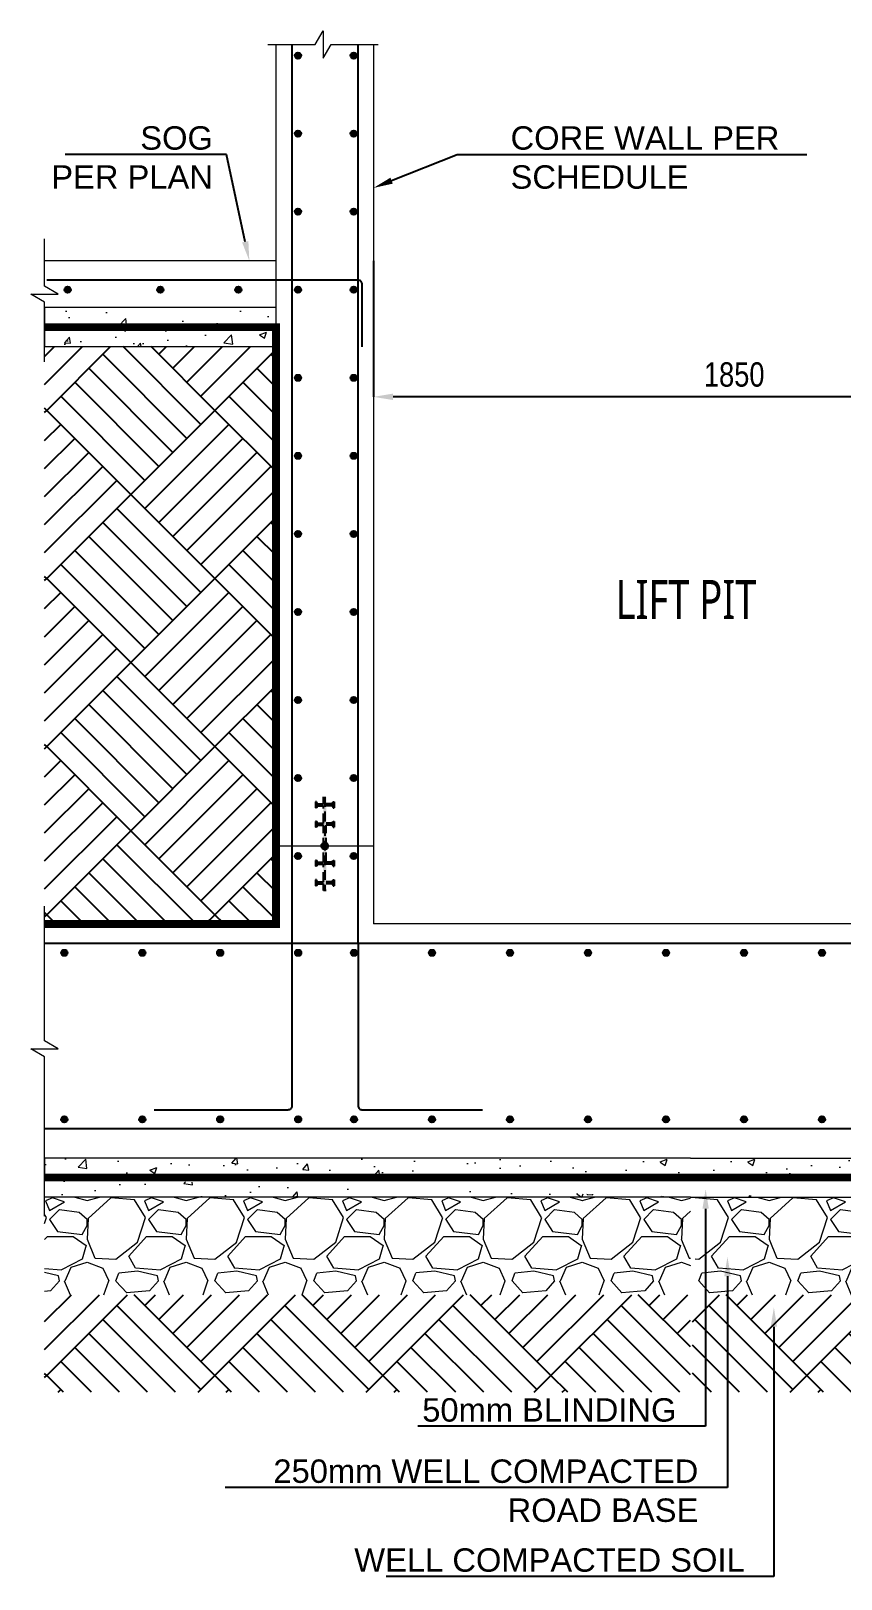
# Model space of a CAD drawing. Header units: millimetres. Extents: x 109938 to 146706, y 87118 to 119396.
# Drawn here: x 114919 to 116996, y 101103 to 105072 of the extents above; entities that cross this region are included whole.
import ezdxf
from ezdxf import colors
from ezdxf.entities.mleader import LeaderData, LeaderLine
from ezdxf.math import Vec2, Vec3

# ---------------------------------------------------------------- set-up
doc = ezdxf.new("R2010")
doc.units = ezdxf.units.MM
doc.header["$LTSCALE"] = 25
doc.header["$PDMODE"] = 35
for name, pattern in [('Dash Dot 3_16_', [7.9375, 4.7625, -1.5875, 0, -1.5875]), ('DASHEDX2', [1.5, 1, -0.5]), ('Dot & Dashed', [8.937037, 4.233333, -2.351852, 0, -2.351852])]:
    doc.linetypes.add(name, pattern=pattern)
for name, color, linetype, lineweight in [('A-ANNO-DIMS', 211, 'Continuous', 9), ('A-FLOR-IDEN', 11, 'Continuous', 9), ('S-COL', 3, 'Continuous', 13), ('S-COLS', 52, 'Continuous', 9), ('S-HATCH', 8, 'Continuous', 9), ('S-SLAB', 3, 'Continuous', 13)]:
    doc.layers.add(name, color=color, linetype=linetype, lineweight=lineweight)
for name, color, linetype in [('APPLICATION', 7, 'DASHEDX2'), ('REINF', 1, 'Continuous'), ('STR_COL_HATCH', 8, 'Continuous'), ('WATER PROOF', 1, 'Continuous')]:
    doc.layers.add(name, color=color, linetype=linetype)
doc.styles.add('GENERATED_STYLE_1', font='arial.ttf')
doc.styles.add('GENERATED_STYLE_3', font='trebuc.ttf', dxfattribs={"width": 0.78})
doc.styles.add('style1', font='arial.ttf', dxfattribs={"width": 0.8, "height": 62.5})
doc.linetypes.add('ZIGZAG', pattern='A,0.00254,-5.08,[131,ltypeshp.shx,S=5.08,R=0,X=-5.08,Y=0],-10.16,[131,ltypeshp.shx,S=5.08,R=180,X=5.08,Y=0],-5.08', length=20.32254)
doc.dimstyles.new('D375', dxfattribs={"dimtxt": 62.5, "dimasz": 50, "dimexe": 0.18, "dimexo": 0.0625, "dimgap": 25, "dimtad": 1, "dimdec": 0, "dimzin": 0, "dimdsep": 46, "dimtxsty": 'style1', "dimcen": 0.09, "dimclrd": 256, "dimclre": 256, "dimclrt": 2, "dimadec": 0, "dimazin": 0, "dimtfac": 1, "dimtdec": 0, "dimtofl": 0, "dimtmove": 0, "dimatfit": 3, "dimfxl": 1, "dimtolj": 1, "dimtzin": 0, "dimarcsym": 0})

# ---------------------------------------------------------------- blocks, each defined once
blk = doc.blocks.new('*D52')
at = {"layer": 'A-ANNO-DIMS', "lineweight": -2, "transparency": 16777216}
for p, q in [((115797.2, 104482.7), (115797.2, 104133.8)), ((117647.2, 104482.7), (117647.2, 104133.8)), ((117597.2, 104134), (115847.2, 104134))]:
    blk.add_line(p, q, dxfattribs=at)
at = {"layer": 'A-ANNO-DIMS', "transparency": 16777216}
for points in [[(115847.2, 104142.3), (115847.2, 104125.7), (115797.2, 104134)], [(117597.2, 104142.3), (117597.2, 104125.7), (117647.2, 104134)]]:
    blk.add_solid(points, dxfattribs=at)
at = {"layer": 'Defpoints', "color": 0, "transparency": 16777216}
for p in [(115797.2, 104482.7), (117647.2, 104482.7), (115797.2, 104134)]:
    blk.add_point(p, dxfattribs=at)
at = {"layer": 'A-ANNO-DIMS', "color": 2, "transparency": 16777216, "insert": (116722.2, 104190.9), "char_height": 62.5, "attachment_point": 5, "style": 'style1'}
blk.add_mtext('\\A1;1850', dxfattribs=at)

msp = doc.modelspace()

# ---------------------------------------------------------------- hatches: boundary and pattern name
h = msp.add_hatch()
h.set_pattern_fill('ANSI31', color=256, scale=25, style=0)
h.set_pattern_definition([(45, (101551.4906, 80520.74), (-2.2097087, 2.2097087), [])])
h.paths.add_polyline_path([(115663.4, 102982.7, -1), (115681, 102982.7, -1)])
at = {"layer": 'REINF', "transparency": 33554687}
h = msp.add_hatch(color=256, dxfattribs=at)
h.dxf.hatch_style = 1
edge = h.paths.add_edge_path()
edge.add_arc((115603.5, 105008.7), 8, 0, 360)
h = msp.add_hatch(color=256, dxfattribs=at)
h.dxf.hatch_style = 1
edge = h.paths.add_edge_path()
edge.add_arc((115746.4, 105008.7), 8, 0, 360)
h = msp.add_hatch(color=256, dxfattribs=at)
h.dxf.hatch_style = 1
edge = h.paths.add_edge_path()
edge.add_arc((115603.5, 104808.7), 8, 0, 360)
h = msp.add_hatch(color=256, dxfattribs=at)
h.dxf.hatch_style = 1
edge = h.paths.add_edge_path()
edge.add_arc((115746.4, 104808.7), 8, 0, 360)
h = msp.add_hatch(color=256, dxfattribs=at)
h.dxf.hatch_style = 1
edge = h.paths.add_edge_path()
edge.add_arc((115603.5, 104608.7), 8, 0, 360)
h = msp.add_hatch(color=256, dxfattribs=at)
h.dxf.hatch_style = 1
edge = h.paths.add_edge_path()
edge.add_arc((115746.4, 104608.7), 8, 0, 360)
h = msp.add_hatch(color=256, dxfattribs=at)
h.dxf.hatch_style = 1
edge = h.paths.add_edge_path()
edge.add_arc((115012.7, 104408.7), 8, 0, 360)
h = msp.add_hatch(color=256, dxfattribs=at)
h.dxf.hatch_style = 1
edge = h.paths.add_edge_path()
edge.add_arc((115250.7, 104408.7), 8, 0, 360)
h = msp.add_hatch(color=256, dxfattribs=at)
h.dxf.hatch_style = 1
edge = h.paths.add_edge_path()
edge.add_arc((115450.7, 104408.7), 8, 0, 360)
h = msp.add_hatch(color=256, dxfattribs=at)
h.dxf.hatch_style = 1
edge = h.paths.add_edge_path()
edge.add_arc((115603.5, 104408.7), 8, 0, 360)
h = msp.add_hatch(color=256, dxfattribs=at)
h.dxf.hatch_style = 1
edge = h.paths.add_edge_path()
edge.add_arc((115746.4, 104408.7), 8, 0, 360)
h = msp.add_hatch(color=256, dxfattribs=at)
h.dxf.hatch_style = 1
edge = h.paths.add_edge_path()
edge.add_arc((115603.5, 104182.7), 8, 0, 360)
h = msp.add_hatch(color=256, dxfattribs=at)
h.dxf.hatch_style = 1
edge = h.paths.add_edge_path()
edge.add_arc((115746.4, 104182.7), 8, 0, 360)
h = msp.add_hatch(color=256, dxfattribs=at)
h.dxf.hatch_style = 1
edge = h.paths.add_edge_path()
edge.add_arc((115603.5, 103982.7), 8, 0, 360)
h = msp.add_hatch(color=256, dxfattribs=at)
h.dxf.hatch_style = 1
edge = h.paths.add_edge_path()
edge.add_arc((115746.4, 103982.7), 8, 0, 360)
h = msp.add_hatch(color=256, dxfattribs=at)
h.dxf.hatch_style = 1
edge = h.paths.add_edge_path()
edge.add_arc((115603.5, 103782.7), 8, 0, 360)
h = msp.add_hatch(color=256, dxfattribs=at)
h.dxf.hatch_style = 1
edge = h.paths.add_edge_path()
edge.add_arc((115746.4, 103782.7), 8, 0, 360)
h = msp.add_hatch(color=256, dxfattribs=at)
h.dxf.hatch_style = 1
edge = h.paths.add_edge_path()
edge.add_arc((115603.5, 103582.7), 8, 0, 360)
h = msp.add_hatch(color=256, dxfattribs=at)
h.dxf.hatch_style = 1
edge = h.paths.add_edge_path()
edge.add_arc((115746.4, 103582.7), 8, 0, 360)
h = msp.add_hatch(color=256, dxfattribs=at)
h.dxf.hatch_style = 1
edge = h.paths.add_edge_path()
edge.add_arc((115603.5, 103356.7), 8, 0, 360)
h = msp.add_hatch(color=256, dxfattribs=at)
h.dxf.hatch_style = 1
edge = h.paths.add_edge_path()
edge.add_arc((115746.4, 103356.7), 8, 0, 360)
h = msp.add_hatch(color=256, dxfattribs=at)
h.dxf.hatch_style = 1
edge = h.paths.add_edge_path()
edge.add_arc((115603.5, 103156.7), 8, 0, 360)
h = msp.add_hatch(color=256, dxfattribs=at)
h.dxf.hatch_style = 1
edge = h.paths.add_edge_path()
edge.add_arc((115746.4, 103156.7), 8, 0, 360)
h = msp.add_hatch(color=256, dxfattribs=at)
h.dxf.hatch_style = 1
edge = h.paths.add_edge_path()
edge.add_arc((115603.5, 102956.7), 8, 0, 360)
h = msp.add_hatch(color=256, dxfattribs=at)
h.dxf.hatch_style = 1
edge = h.paths.add_edge_path()
edge.add_arc((115746.4, 102956.7), 8, 0, 360)
h = msp.add_hatch(color=256, dxfattribs=at)
h.dxf.hatch_style = 1
edge = h.paths.add_edge_path()
edge.add_arc((115004, 102708.7), 8, 0, 360)
h = msp.add_hatch(color=256, dxfattribs=at)
h.dxf.hatch_style = 1
edge = h.paths.add_edge_path()
edge.add_arc((115204, 102708.7), 8, 0, 360)
h = msp.add_hatch(color=256, dxfattribs=at)
h.dxf.hatch_style = 1
edge = h.paths.add_edge_path()
edge.add_arc((115404, 102708.7), 8, 0, 360)
h = msp.add_hatch(color=256, dxfattribs=at)
h.dxf.hatch_style = 1
edge = h.paths.add_edge_path()
edge.add_arc((115604, 102708.7), 8, 0, 360)
h = msp.add_hatch(color=256, dxfattribs=at)
h.dxf.hatch_style = 1
edge = h.paths.add_edge_path()
edge.add_arc((115747.1, 102708.7), 8, 0, 360)
h = msp.add_hatch(color=256, dxfattribs=at)
h.dxf.hatch_style = 1
edge = h.paths.add_edge_path()
edge.add_arc((115947.1, 102708.7), 8, 0, 360)
h = msp.add_hatch(color=256, dxfattribs=at)
h.dxf.hatch_style = 1
edge = h.paths.add_edge_path()
edge.add_arc((116147.1, 102708.7), 8, 0, 360)
h = msp.add_hatch(color=256, dxfattribs=at)
h.dxf.hatch_style = 1
edge = h.paths.add_edge_path()
edge.add_arc((116347.1, 102708.7), 8, 0, 360)
h = msp.add_hatch(color=256, dxfattribs=at)
h.dxf.hatch_style = 1
edge = h.paths.add_edge_path()
edge.add_arc((116547.1, 102708.7), 8, 0, 360)
h = msp.add_hatch(color=256, dxfattribs=at)
h.dxf.hatch_style = 1
edge = h.paths.add_edge_path()
edge.add_arc((116747.1, 102708.7), 8, 0, 360)
h = msp.add_hatch(color=256, dxfattribs=at)
h.dxf.hatch_style = 1
edge = h.paths.add_edge_path()
edge.add_arc((116947.1, 102708.7), 8, 0, 360)
h = msp.add_hatch(color=256, dxfattribs=at)
h.dxf.hatch_style = 1
edge = h.paths.add_edge_path()
edge.add_arc((115004, 102281.7), 8, 0, 360)
h = msp.add_hatch(color=256, dxfattribs=at)
h.dxf.hatch_style = 1
edge = h.paths.add_edge_path()
edge.add_arc((115204, 102281.7), 8, 0, 360)
h = msp.add_hatch(color=256, dxfattribs=at)
h.dxf.hatch_style = 1
edge = h.paths.add_edge_path()
edge.add_arc((115404, 102281.7), 8, 0, 360)
h = msp.add_hatch(color=256, dxfattribs=at)
h.dxf.hatch_style = 1
edge = h.paths.add_edge_path()
edge.add_arc((115604, 102281.7), 8, 0, 360)
h = msp.add_hatch(color=256, dxfattribs=at)
h.dxf.hatch_style = 1
edge = h.paths.add_edge_path()
edge.add_arc((115747.1, 102281.7), 8, 0, 360)
h = msp.add_hatch(color=256, dxfattribs=at)
h.dxf.hatch_style = 1
edge = h.paths.add_edge_path()
edge.add_arc((115947.1, 102281.7), 8, 0, 360)
h = msp.add_hatch(color=256, dxfattribs=at)
h.dxf.hatch_style = 1
edge = h.paths.add_edge_path()
edge.add_arc((116147.1, 102281.7), 8, 0, 360)
h = msp.add_hatch(color=256, dxfattribs=at)
h.dxf.hatch_style = 1
edge = h.paths.add_edge_path()
edge.add_arc((116347.1, 102281.7), 8, 0, 360)
h = msp.add_hatch(color=256, dxfattribs=at)
h.dxf.hatch_style = 1
edge = h.paths.add_edge_path()
edge.add_arc((116547.1, 102281.7), 8, 0, 360)
h = msp.add_hatch(color=256, dxfattribs=at)
h.dxf.hatch_style = 1
edge = h.paths.add_edge_path()
edge.add_arc((116747.1, 102281.7), 8, 0, 360)
h = msp.add_hatch(color=256, dxfattribs=at)
h.dxf.hatch_style = 1
edge = h.paths.add_edge_path()
edge.add_arc((116947.1, 102281.7), 8, 0, 360)
at = {"layer": 'S-COLS'}
h = msp.add_hatch(dxfattribs=at)
h.set_pattern_fill('AR-CONC', color=256, style=0)
h.set_pattern_definition([(50, (4825.03, -3e-11), (182.18467, -15.93909), [19.05, -209.55]), (355, (4825.03, -3e-11), (-35.24342, 191.05685), [15.24, -167.64058]), (100.45144, (4840.21, -1.33), (146.94125, 175.11775), [16.19, -178.09024]), (46.1842, (4825.03, 50.8), (271.07904, -42.04233), [28.575, -314.325]), (96.63556, (4847.62, 47.3), (237.40413, 247.42612), [24.285, -267.1356]), (351.18415, (4825.03, 50.8), (237.40413, 247.4261), [22.85997, -251.45973]), (21, (4850.43, 38.1), (151.61439, -102.2652), [19.05, -209.55]), (326, (4850.43, 38.1), (61.80203, 184.18797), [15.24, -167.64]), (71.45144, (4863.06, 29.58), (213.41642, 81.92277), [16.19, -178.08994]), (37.5, (4825.03, -3e-11), (3.088603, 84.55504), [0, -165.608, 0, -170.18, 0, -168.275]), (7.5, (4825.03, -3e-11), (66.81966, 100.180575), [0, -97.028, 0, -161.798, 0, -64.135]), (327.5, (4768.39, -3e-11), (135.590595, -5.728744), [0, -63.5, 0, -198.12, 0, -262.89]), (317.5, (4742.99, -3e-11), (148.12918, 25.42649), [0, -82.55, 0, -131.572, 0, -186.69])])
h.paths.add_polyline_path([(114953.7, 104312.7), (115547.2, 104312.7), (115547.2, 104362.7), (114953.7, 104362.7)])
h.paths.add_polyline_path([(114953.7, 104262.7), (115547.2, 104262.7), (115547.2, 104312.7), (114953.7, 104312.7)])
h = msp.add_hatch(dxfattribs=at)
h.set_pattern_fill('AR-CONC', color=256, style=0)
h.set_pattern_definition([(50, (4825.03, -750), (182.18467, -15.93909), [19.05, -209.55]), (355, (4825.03, -750), (-35.24342, 191.05685), [15.24, -167.64058]), (100.45144, (4840.21, -751.33), (146.94125, 175.11775), [16.19, -178.09024]), (46.1842, (4825.03, -699.2), (271.07904, -42.04233), [28.575, -314.325]), (96.63556, (4847.62, -702.7), (237.40413, 247.42612), [24.285, -267.1356]), (351.18415, (4825.03, -699.2), (237.40413, 247.4261), [22.85997, -251.45973]), (21, (4850.43, -711.9), (151.61439, -102.2652), [19.05, -209.55]), (326, (4850.43, -711.9), (61.80203, 184.18797), [15.24, -167.64]), (71.45144, (4863.06, -720.42), (213.41642, 81.92277), [16.19, -178.08994]), (37.5, (4825.03, -750), (3.088603, 84.55504), [0, -165.608, 0, -170.18, 0, -168.275]), (7.5, (4825.03, -750), (66.81966, 100.180575), [0, -97.028, 0, -161.798, 0, -64.135]), (327.5, (4768.39, -750), (135.590595, -5.728744), [0, -63.5, 0, -198.12, 0, -262.89]), (317.5, (4742.99, -750), (148.12918, 25.42649), [0, -82.55, 0, -131.572, 0, -186.69])])
h.paths.add_polyline_path([(116609.7, 102182.7), (114953.7, 102182.7), (114953.7, 102132.7), (116609.7, 102132.7)])
edge = h.paths.add_edge_path()
edge.add_line((116609.7, 102082.7), (114953.7, 102082.7))
edge.add_line((114953.7, 102082.7), (114953.7, 102132.7))
h = msp.add_hatch(dxfattribs=at)
h.set_pattern_fill('AR-CONC', color=256, style=0)
h.set_pattern_definition([(50, (5050.03, -750), (182.18467, -15.93909), [19.05, -209.55]), (355, (5050.03, -750), (-35.24342, 191.05685), [15.24, -167.64058]), (100.45144, (5065.21, -751.33), (146.94125, 175.11775), [16.19, -178.09024]), (46.1842, (5050.03, -699.2), (271.07904, -42.04233), [28.575, -314.325]), (96.63556, (5072.62, -702.7), (237.40413, 247.42612), [24.285, -267.1356]), (351.18415, (5050.03, -699.2), (237.40413, 247.4261), [22.85997, -251.45973]), (21, (5075.43, -711.9), (151.61439, -102.2652), [19.05, -209.55]), (326, (5075.43, -711.9), (61.80203, 184.18797), [15.24, -167.64]), (71.45144, (5088.06, -720.42), (213.41642, 81.92277), [16.19, -178.08994]), (37.5, (5050.03, -750), (3.088603, 84.55504), [0, -165.608, 0, -170.18, 0, -168.275]), (7.5, (5050.03, -750), (66.81966, 100.180575), [0, -97.028, 0, -161.798, 0, -64.135]), (327.5, (4993.39, -750), (135.590595, -5.728744), [0, -63.5, 0, -198.12, 0, -262.89]), (317.5, (4967.99, -750), (148.12918, 25.42649), [0, -82.55, 0, -131.572, 0, -186.69])])
h.paths.add_polyline_path([(116609.7, 102182.7), (118490.7, 102182.7), (118490.7, 102132.7), (116609.7, 102132.7)])
edge = h.paths.add_edge_path()
edge.add_line((116609.7, 102082.7), (118490.7, 102082.7))
edge.add_line((118490.7, 102082.7), (118490.7, 102132.7))
at = {"layer": 'S-HATCH', "transparency": 33554559}
h = msp.add_hatch(dxfattribs=at)
h.set_pattern_fill('GRAVEL', color=8, scale=10)
h.set_pattern_definition([(228.012788, (5007.91, -496), (-2032.0000002, -2285.9999999), [34.17214, -3383.04836]), (184.969741, (4985.05, -521.4), (3047.9999988, 254.0000145), [58.64047, -5805.4049]), (132.510447, (4926.63, -526.48), (2540.000001, -2793.999999), [41.34815, -4093.4723]), (267.273689, (4827.57, -589.98), (254.0000005, 5080), [53.40045, -5286.64374]), (292.833654, (4825.03, -643.32), (-1270.0000001, 3048), [52.36337, -5183.98077]), (357.273689, (4845.35, -691.58), (-5080, 254.0000005), [53.40045, -5286.64374]), (37.6942405, (4898.69, -694.12), (-3301.99999985, -2540.0000002), [70.61937, -6991.31153]), (72.2553284, (4954.57, -650.94), (1778.0000005, 5587.99999985), [66.67195, -6600.52566]), (121.429566, (4974.89, -587.44), (-2032.0000003, 3301.9999998), [53.5813, -5304.55457]), (175.236358, (4946.95, -541.72), (2794, -254.0000004), [61.17133, -2997.3937]), (222.397438, (4885.99, -536.64), (-3047.9999999, -2794.0000001), [79.1078, -7831.67725]), (138.814075, (5079.03, -592.52), (-1778, 1524), [27.00045, -2673.0566]), (171.469234, (5058.71, -574.74), (3302.0000001, -507.9999994), [51.3682, -5085.4639]), (225, (5007.91, -567.12), (-4e-14, -254), [35.92093, -323.2893]), (203.19859, (4990.13, -536.64), (1270, 508), [19.34413, -1915.06224]), (291.80141, (4972.35, -544.26), (-254, 762), [27.35656, -1340.4753]), (30.963757, (4982.51, -569.66), (762, 508), [44.43197, -1436.6298]), (161.56505, (5020.61, -546.8), (508, -254), [32.1287, -771.0898]), (16.38954, (4825.03, -544.26), (2540, 762), [45.0088, -4455.88267]), (70.346176, (4868.21, -531.56), (-1016, -2794), [37.7599, -3738.22157]), (293.19859, (5020.61, -496), (-508, 1270), [38.688, -1895.71836]), (343.61046, (5035.85, -531.56), (-2540, 761.9999998), [45.0088, -4455.88267]), (339.443955, (4825.03, -701.74), (-1270, 508), [43.4035, -2126.77343]), (294.77514, (4865.67, -716.98), (-1270.0000015, 2793.9999993), [36.3672, -3600.35934]), (66.80141, (5023.15, -750), (508, 1270), [38.688, -1895.71836]), (17.354025, (5038.39, -714.44), (-3302, -1016.0000002), [42.57827, -4215.2376]), (69.443955, (4898.69, -750), (-508, -1270), [21.70176, -2148.4752]), (101.309932, (5007.91, -750), (-254, 1016), [12.95146, -1282.1995]), (165.963757, (5005.37, -737.3), (762, -254), [52.36337, -994.90546]), (186.009006, (4954.57, -724.6), (2540, 254.0000001), [48.5267, -4804.1365]), (303.69007, (4982.51, -592.52), (-254, 508), [36.6324, -879.17764]), (353.1572266, (5002.83, -623), (4318, -507.9999998), [63.95568, -6331.6009]), (60.945396, (5066.33, -630.62), (-1016, -1778), [26.15082, -2588.93923]), (90, (5079.03, -607.76), (-254, 254), [15.24, -238.76]), (120.256437, (4949.49, -716.98), (1015.9999999, -1778), [35.2867, -3493.39408]), (48.012787, (4931.71, -686.5), (2032.0000002, 2285.9999999), [68.3443, -3348.8762]), (0, (4977.43, -635.7), (254, 254), [66.04, -187.96]), (325.304846, (5043.47, -635.7), (2540.000001, -1777.9999986), [40.16096, -3975.93167]), (254.054604, (5076.49, -658.56), (-254, -1016), [36.9829, -1812.165]), (207.645975, (5066.33, -694.12), (-4826.0000002, -2539.9999997), [60.2145, -5961.24644]), (175.426079, (5012.99, -722.06), (-3302, 254), [63.70295, -6306.58465])])
h.paths.add_polyline_path([(116609.7, 102082.7), (114953.7, 102082.7), (114953.7, 101832.3), (116609.7, 101832.3)])
h = msp.add_hatch(dxfattribs=at)
h.set_pattern_fill('GRAVEL', color=8, scale=10)
h.set_pattern_definition([(228.012788, (5232.91, -496), (-2032.0000002, -2285.9999999), [34.17214, -3383.04836]), (184.969741, (5210.05, -521.4), (3047.9999988, 254.0000145), [58.64047, -5805.4049]), (132.510447, (5151.63, -526.48), (2540.000001, -2793.999999), [41.34815, -4093.47228]), (267.273689, (5052.57, -589.98), (254.0000005, 5080), [53.40045, -5286.64374]), (292.833654, (5050.03, -643.32), (-1270.0000001, 3048), [52.36337, -5183.98077]), (357.273689, (5070.35, -691.58), (-5080, 254.0000005), [53.40045, -5286.64374]), (37.6942405, (5123.69, -694.12), (-3301.99999985, -2540.0000002), [70.61937, -6991.31153]), (72.2553284, (5179.57, -650.94), (1778.0000005, 5587.99999985), [66.67195, -6600.52566]), (121.429566, (5199.89, -587.44), (-2032.0000003, 3301.9999998), [53.5813, -5304.55457]), (175.236358, (5171.95, -541.72), (2794, -254.0000004), [61.17133, -2997.3937]), (222.397438, (5110.99, -536.64), (-3047.9999999, -2794.0000001), [79.1078, -7831.67725]), (138.814075, (5304.03, -592.52), (-1778, 1524), [27.00045, -2673.0566]), (171.469234, (5283.71, -574.74), (3302.0000001, -507.9999994), [51.3682, -5085.4639]), (225, (5232.91, -567.12), (-4e-14, -254), [35.92093, -323.2893]), (203.19859, (5215.13, -536.64), (1270, 508), [19.34413, -1915.06224]), (291.80141, (5197.35, -544.26), (-254, 762), [27.35656, -1340.4753]), (30.963757, (5207.51, -569.66), (762, 508), [44.43197, -1436.6298]), (161.56505, (5245.61, -546.8), (508, -254), [32.1287, -771.0898]), (16.38954, (5050.03, -544.26), (2540, 762), [45.0088, -4455.88267]), (70.346176, (5093.21, -531.56), (-1016, -2794), [37.7599, -3738.22157]), (293.19859, (5245.61, -496), (-508, 1270), [38.688, -1895.71836]), (343.61046, (5260.85, -531.56), (-2540, 761.9999998), [45.0088, -4455.88267]), (339.443955, (5050.03, -701.74), (-1270, 508), [43.4035, -2126.77343]), (294.77514, (5090.67, -716.98), (-1270.0000015, 2793.9999993), [36.3672, -3600.35934]), (66.80141, (5248.15, -750), (508, 1270), [38.688, -1895.71836]), (17.354025, (5263.39, -714.44), (-3302, -1016.0000002), [42.57827, -4215.2376]), (69.443955, (5123.69, -750), (-508, -1270), [21.70176, -2148.4752]), (101.309932, (5232.91, -750), (-254, 1016), [12.95146, -1282.1995]), (165.963757, (5230.37, -737.3), (762, -254), [52.36337, -994.90546]), (186.009006, (5179.57, -724.6), (2540, 254.0000001), [48.5267, -4804.1365]), (303.69007, (5207.51, -592.52), (-254, 508), [36.6324, -879.17764]), (353.1572266, (5227.83, -623), (4318, -507.9999998), [63.95568, -6331.6009]), (60.945396, (5291.33, -630.62), (-1016, -1778), [26.15082, -2588.93923]), (90, (5304.03, -607.76), (-254, 254), [15.24, -238.76]), (120.256437, (5174.49, -716.98), (1015.9999999, -1778), [35.2867, -3493.39408]), (48.012787, (5156.71, -686.5), (2032.0000002, 2285.9999999), [68.3443, -3348.8762]), (0, (5202.43, -635.7), (254, 254), [66.04, -187.96]), (325.304846, (5268.47, -635.7), (2540.000001, -1777.9999986), [40.16096, -3975.93167]), (254.054604, (5301.49, -658.56), (-254, -1016), [36.9829, -1812.165]), (207.645975, (5291.33, -694.12), (-4826.0000002, -2539.9999997), [60.2145, -5961.24644]), (175.426079, (5237.99, -722.06), (-3302, 254), [63.70295, -6306.58465])])
h.paths.add_polyline_path([(116621.7, 102082.7), (118490.7, 102082.7), (118490.7, 101832.3), (116621.7, 101832.3)])
at = {"layer": 'STR_COL_HATCH'}
h = msp.add_hatch(dxfattribs=at)
h.set_pattern_fill('AR-PARQ1', color=256, angle=45)
h.set_pattern_definition([(135, (4825.03, -3e-11), (-431.0523, 0), [304.8, -304.8]), (135, (4860.95, 35.92), (-431.0523, 0), [304.8, -304.8]), (135, (4896.87, 71.84), (-431.0523, 0), [304.8, -304.8]), (135, (4932.8, 107.76), (-431.0523, 0), [304.8, -304.8]), (135, (4968.7, 143.68), (-431.0523, 0), [304.8, -304.8]), (135, (5004.64, 179.6), (-431.0523, 0), [304.8, -304.8]), (135, (5040.56, 215.53), (-431.0523, 0), [304.8, -304.8]), (45, (4609.5, 215.53), (431.0523, 0), [304.8, -304.8]), (45, (4573.58, 251.45), (431.0523, 0), [304.8, -304.8]), (45, (4537.66, 287.37), (431.0523, 0), [304.8, -304.8]), (45, (4501.74, 323.3), (431.0523, 0), [304.8, -304.8]), (45, (4465.82, 359.2), (431.0523, 0), [304.8, -304.8]), (45, (4429.9, 395.13), (431.0523, 0), [304.8, -304.8]), (45, (4393.98, 431.05), (431.0523, 0), [304.8, -304.8])])
h.paths.add_polyline_path([(114953.7, 104262.7), (115547.2, 104262.7), (115547.2, 102782.7), (114953.7, 102782.7)])
h = msp.add_hatch(dxfattribs=at)
h.set_pattern_fill('AR-PARQ1', color=256, angle=45)
h.set_pattern_definition([(135, (4825.03, -750), (-431.0523, 0), [304.8, -304.8]), (135, (4860.95, -714.08), (-431.0523, 0), [304.8, -304.8]), (135, (4896.87, -678.16), (-431.0523, 0), [304.8, -304.8]), (135, (4932.8, -642.24), (-431.0523, 0), [304.8, -304.8]), (135, (4968.7, -606.32), (-431.0523, 0), [304.8, -304.8]), (135, (5004.64, -570.4), (-431.0523, 0), [304.8, -304.8]), (135, (5040.56, -534.47), (-431.0523, 0), [304.8, -304.8]), (45, (4609.5, -534.47), (431.0523, 0), [304.8, -304.8]), (45, (4573.58, -498.55), (431.0523, 0), [304.8, -304.8]), (45, (4537.66, -462.63), (431.0523, 0), [304.8, -304.8]), (45, (4501.74, -426.7), (431.0523, 0), [304.8, -304.8]), (45, (4465.82, -390.8), (431.0523, 0), [304.8, -304.8]), (45, (4429.9, -354.87), (431.0523, 0), [304.8, -304.8]), (45, (4393.98, -318.95), (431.0523, 0), [304.8, -304.8])])
h.paths.add_polyline_path([(114953.7, 101832.3), (115447.2, 101832.3), (116609.7, 101832.3), (116609.7, 101582.3), (114953.7, 101582.3)])
h = msp.add_hatch(dxfattribs=at)
h.set_pattern_fill('AR-PARQ1', color=256, angle=45)
h.set_pattern_definition([(135, (5050.03, -750), (-431.0523, 0), [304.8, -304.8]), (135, (5085.95, -714.08), (-431.0523, 0), [304.8, -304.8]), (135, (5121.87, -678.16), (-431.0523, 0), [304.8, -304.8]), (135, (5157.8, -642.24), (-431.0523, 0), [304.8, -304.8]), (135, (5193.7, -606.32), (-431.0523, 0), [304.8, -304.8]), (135, (5229.64, -570.4), (-431.0523, 0), [304.8, -304.8]), (135, (5265.56, -534.47), (-431.0523, 0), [304.8, -304.8]), (45, (4834.5, -534.47), (431.0523, 0), [304.8, -304.8]), (45, (4798.58, -498.55), (431.0523, 0), [304.8, -304.8]), (45, (4762.66, -462.63), (431.0523, 0), [304.8, -304.8]), (45, (4726.74, -426.7), (431.0523, 0), [304.8, -304.8]), (45, (4690.82, -390.8), (431.0523, 0), [304.8, -304.8]), (45, (4654.9, -354.87), (431.0523, 0), [304.8, -304.8]), (45, (4618.98, -318.95), (431.0523, 0), [304.8, -304.8])])
h.paths.add_polyline_path([(118490.7, 101832.3), (117997.2, 101832.3), (116615.1, 101832.3), (116615.1, 101582.3), (118490.7, 101582.3)])

# ---------------------------------------------------------------- linework, layer by layer
msp.add_circle((115672.2, 102982.7), 8.84)
at = {"layer": 'APPLICATION'}
for p, q in [((115668.5, 103090.8), (115668.5, 103108.3)), ((115672.2, 103108.3), (115672.2, 102868.3)), ((115672.2, 103108.3), (115672.2, 102868.3)), ((115651, 103095.8), (115648.5, 103095.8)), ((115648.5, 103095.8), (115648.5, 103080.8)), ((115651, 103080.8), (115648.5, 103080.8)), ((115653.5, 103090.8), (115651, 103095.8)), ((115653.5, 103085.8), (115651, 103080.8)), ((115653.5, 103090.8), (115668.5, 103090.8)), ((115653.5, 103085.8), (115668.5, 103085.8)), ((115668.5, 103040.8), (115668.5, 103085.8)), ((115691, 103090.8), (115676, 103090.8)), ((115691, 103085.8), (115676, 103085.8)), ((115691, 103090.8), (115693.5, 103095.8)), ((115691, 103085.8), (115693.5, 103080.8)), ((115693.5, 103095.8), (115696, 103095.8)), ((115693.5, 103080.8), (115696, 103080.8)), ((115696, 103095.8), (115696, 103080.8)), ((115648.5, 103045.8), (115648.5, 103030.8)), ((115651, 103045.8), (115648.5, 103045.8)), ((115651, 103030.8), (115648.5, 103030.8)), ((115653.5, 103040.8), (115651, 103045.8)), ((115653.5, 103035.8), (115651, 103030.8)), ((115653.5, 103040.8), (115668.5, 103040.8)), ((115653.5, 103035.8), (115668.5, 103035.8)), ((115668.5, 102940.8), (115668.5, 103035.8)), ((115691, 103040.8), (115676, 103040.8)), ((115691, 103035.8), (115676, 103035.8)), ((115676, 102940.8), (115676, 103035.8)), ((115691, 103040.8), (115693.5, 103045.8)), ((115691, 103035.8), (115693.5, 103030.8)), ((115693.5, 103045.8), (115696, 103045.8)), ((115693.5, 103030.8), (115696, 103030.8)), ((115696, 103045.8), (115696, 103030.8)), ((115648.5, 102945.8), (115648.5, 102930.8)), ((115651, 102945.8), (115648.5, 102945.8)), ((115653.5, 102940.8), (115651, 102945.8)), ((115691, 102940.8), (115693.5, 102945.8)), ((115693.5, 102945.8), (115696, 102945.8)), ((115696, 102945.8), (115696, 102930.8)), ((115651, 102930.8), (115648.5, 102930.8)), ((115653.5, 102935.8), (115651, 102930.8)), ((115653.5, 102940.8), (115668.5, 102940.8)), ((115653.5, 102935.8), (115668.5, 102935.8)), ((115668.5, 102890.8), (115668.5, 102935.8)), ((115691, 102940.8), (115676, 102940.8)), ((115691, 102935.8), (115676, 102935.8)), ((115691, 102935.8), (115693.5, 102930.8)), ((115693.5, 102930.8), (115696, 102930.8)), ((115648.5, 102895.8), (115648.5, 102880.8)), ((115651, 102895.8), (115648.5, 102895.8)), ((115651, 102880.8), (115648.5, 102880.8)), ((115653.5, 102890.8), (115651, 102895.8)), ((115653.5, 102885.8), (115651, 102880.8)), ((115653.5, 102890.8), (115668.5, 102890.8)), ((115653.5, 102885.8), (115668.5, 102885.8)), ((115668.5, 102868.3), (115668.5, 102885.8)), ((115676, 102868.3), (115668.5, 102868.3)), ((115691, 102890.8), (115676, 102890.8)), ((115691, 102885.8), (115676, 102885.8)), ((115691, 102890.8), (115693.5, 102895.8)), ((115691, 102885.8), (115693.5, 102880.8)), ((115693.5, 102895.8), (115696, 102895.8)), ((115693.5, 102880.8), (115696, 102880.8)), ((115696, 102895.8), (115696, 102880.8))]:
    msp.add_line(p, q, dxfattribs=at)
for points in [[(115668.5, 103108.3), (115668.5, 102868.3), (115672.2, 103108.3), (115672.2, 102868.3)], [(115676, 103108.3), (115676, 102868.3), (115672.2, 103108.3), (115672.2, 102868.3)], [(115648.5, 103095.8), (115648.5, 103080.8), (115651, 103095.8), (115651, 103080.8)], [(115651, 103095.8), (115651, 103080.8), (115653.5, 103090.8), (115653.5, 103085.8)], [(115653.5, 103090.8), (115653.5, 103085.8), (115668.5, 103090.8), (115668.5, 103085.8)], [(115691, 103090.8), (115691, 103085.8), (115676, 103090.8), (115676, 103085.8)], [(115693.5, 103095.8), (115693.5, 103080.8), (115691, 103090.8), (115691, 103085.8)], [(115696, 103095.8), (115696, 103080.8), (115693.5, 103095.8), (115693.5, 103080.8)], [(115648.5, 103045.8), (115648.5, 103030.8), (115651, 103045.8), (115651, 103030.8)], [(115651, 103045.8), (115651, 103030.8), (115653.5, 103040.8), (115653.5, 103035.8)], [(115653.5, 103040.8), (115653.5, 103035.8), (115668.5, 103040.8), (115668.5, 103035.8)], [(115691, 103040.8), (115691, 103035.8), (115676, 103040.8), (115676, 103035.8)], [(115693.5, 103045.8), (115693.5, 103030.8), (115691, 103040.8), (115691, 103035.8)], [(115696, 103045.8), (115696, 103030.8), (115693.5, 103045.8), (115693.5, 103030.8)], [(115648.5, 102945.8), (115648.5, 102930.8), (115651, 102945.8), (115651, 102930.8)], [(115651, 102945.8), (115651, 102930.8), (115653.5, 102940.8), (115653.5, 102935.8)], [(115693.5, 102945.8), (115693.5, 102930.8), (115691, 102940.8), (115691, 102935.8)], [(115696, 102945.8), (115696, 102930.8), (115693.5, 102945.8), (115693.5, 102930.8)], [(115653.5, 102940.8), (115653.5, 102935.8), (115668.5, 102940.8), (115668.5, 102935.8)], [(115691, 102940.8), (115691, 102935.8), (115676, 102940.8), (115676, 102935.8)], [(115648.5, 102895.8), (115648.5, 102880.8), (115651, 102895.8), (115651, 102880.8)], [(115651, 102895.8), (115651, 102880.8), (115653.5, 102890.8), (115653.5, 102885.8)], [(115653.5, 102890.8), (115653.5, 102885.8), (115668.5, 102890.8), (115668.5, 102885.8)], [(115691, 102890.8), (115691, 102885.8), (115676, 102890.8), (115676, 102885.8)], [(115693.5, 102895.8), (115693.5, 102880.8), (115691, 102890.8), (115691, 102885.8)], [(115696, 102895.8), (115696, 102880.8), (115693.5, 102895.8), (115693.5, 102880.8)]]:
    msp.add_solid(points, dxfattribs=at)
at = {"layer": 'REINF'}
for p, q in [((118490.7, 102732.7), (114953.7, 102732.7)), ((118490.7, 102257.7), (114953.7, 102257.7))]:
    msp.add_line(p, q, dxfattribs=at)
for points in [[(115587.5, 105036.9), (115587.5, 102732.7)], [(115757.2, 105036.9), (115757.2, 102732.7)]]:
    msp.add_lwpolyline(points, dxfattribs=at)
for points in [[(115768.3, 104262.4), (115768.3, 104422.7, 0.414214), (115758.3, 104432.7), (114959, 104432.7)], [(115587.5, 102732.7), (115587.5, 102315.7, -0.414214), (115577.5, 102305.7), (115234.4, 102305.7)], [(115757.5, 102732.7), (115757.5, 102316.5, 0.414214), (115767.5, 102306.5), (116076.7, 102306.5)]]:
    msp.add_lwpolyline(points, format="xyb", dxfattribs=at)
for centre in [(115603.5, 105008.7), (115746.4, 105008.7), (115603.5, 104808.7), (115746.4, 104808.7), (115603.5, 104608.7), (115746.4, 104608.7), (115012.7, 104408.7), (115250.7, 104408.7), (115450.7, 104408.7), (115603.5, 104408.7), (115746.4, 104408.7), (115603.5, 104182.7), (115746.4, 104182.7), (115603.5, 103982.7), (115746.4, 103982.7), (115603.5, 103782.7), (115746.4, 103782.7), (115603.5, 103582.7), (115746.4, 103582.7), (115603.5, 103356.7), (115746.4, 103356.7), (115603.5, 103156.7), (115746.4, 103156.7), (115603.5, 102956.7), (115746.4, 102956.7), (115004, 102708.7), (115204, 102708.7), (115404, 102708.7), (115604, 102708.7), (115747.1, 102708.7), (115947.1, 102708.7), (116147.1, 102708.7), (116347.1, 102708.7), (116547.1, 102708.7), (116747.1, 102708.7), (116947.1, 102708.7), (115004, 102281.7), (115204, 102281.7), (115404, 102281.7), (115604, 102281.7), (115747.1, 102281.7), (115947.1, 102281.7), (116147.1, 102281.7), (116347.1, 102281.7), (116547.1, 102281.7), (116747.1, 102281.7), (116947.1, 102281.7)]:
    msp.add_circle(centre, 8, dxfattribs=at)
at = {"layer": 'S-COL'}
for p, q in [((115797.2, 105036.9), (115797.2, 102782.7)), ((115547.2, 104482.7), (114953.7, 104482.7)), ((115547.2, 104362.7), (114953.7, 104362.7)), ((115547.2, 104312.7), (114953.7, 104312.7)), ((115547.2, 102782.7), (114953.7, 102782.7)), ((117647.2, 102782.7), (115797.2, 102782.7))]:
    msp.add_line(p, q, dxfattribs=at)
for points in [[(115547.2, 102782.7), (115547.2, 105036.9)], [(116609.7, 102182.7), (115547.2, 102182.7)], [(116609.7, 102182.7), (117897.2, 102182.7)]]:
    msp.add_lwpolyline(points, dxfattribs=at)
at = {"layer": 'S-COLS'}
for points in [[(114953.7, 104312.7), (115547.2, 104312.7), (115547.2, 104362.7), (114953.7, 104362.7)], [(114953.7, 104262.7), (115547.2, 104262.7), (115547.2, 104312.7), (114953.7, 104312.7)]]:
    msp.add_lwpolyline(points, close=True, dxfattribs=at)
for points in [[(116609.7, 102182.7), (114953.7, 102182.7), (114953.7, 102132.7), (116609.7, 102132.7)], [(116609.7, 102182.7), (118490.7, 102182.7), (118490.7, 102132.7), (116609.7, 102132.7)], [(116609.7, 102082.7), (114953.7, 102082.7), (114953.7, 102132.7)], [(116609.7, 102082.7), (118490.7, 102082.7), (118490.7, 102132.7)]]:
    msp.add_lwpolyline(points, dxfattribs=at)
at = {"layer": 'S-SLAB', "linetype": 'ZIGZAG', "ltscale": 0.05}
msp.add_line((115547.2, 102982.7), (115797.2, 102982.7), dxfattribs=at)
at = {"layer": 'S-SLAB'}
for points in [[(115526.3, 105036.9), (115647.3, 105036.9), (115667.8, 105071.9), (115667.8, 105036.9), (115667.8, 105001.8), (115688.3, 105036.9), (115809.3, 105036.9)], [(114953.7, 104223.4), (114953.7, 104376.7), (114918.7, 104397.2), (114953.7, 104397.2), (114988.7, 104397.2), (114953.7, 104417.7), (114953.7, 104538.7)], [(114953.7, 102034), (114953.7, 102441.8), (114918.7, 102462.3), (114953.7, 102462.3), (114988.7, 102462.3), (114953.7, 102482.9), (114953.7, 102828)]]:
    msp.add_lwpolyline(points, dxfattribs=at)
at = {"layer": 'WATER PROOF', "color": 1, "linetype": 'Dash Dot 3_16_', "const_width": 20}
for points in [[(114953.7, 104312.7), (115547.2, 104312.7), (115547.2, 102782.7), (114953.7, 102782.7)], [(118490.7, 102132.7), (114953.7, 102132.7)]]:
    msp.add_lwpolyline(points, dxfattribs=at)

# ---------------------------------------------------------------- texts
at = {"layer": 'A-FLOR-IDEN', "linetype": 'Dot & Dashed', "lineweight": 0, "insert": (116779.2, 103664.8), "char_height": 100, "width": 2584.127, "attachment_point": 3, "style": 'GENERATED_STYLE_3'}
msp.add_mtext('{\\W0.75;LIFT PIT}', dxfattribs=at)

# ---------------------------------------------------------------- dimensions: what is measured, and where the dimension line sits
at = {"layer": 'A-ANNO-DIMS', "color": 1}
dim = msp.add_linear_dim(base=(115797.2, 104134), p1=(117647.2, 104482.7), p2=(115797.2, 104482.7), angle=180, dimstyle='D375', dxfattribs=at)
dim.commit()
dim.dimension.update_dxf_attribs({"geometry": '*D52', "text_midpoint": (116722.2, 104190.9)})

# ---------------------------------------------------------------- leaders
at = {"layer": 'A-ANNO-DIMS'}
ml = msp.add_multileader_mtext('Standard', dxfattribs=at)
ml.set_content('SOG\\PPER PLAN', color=256, style='GENERATED_STYLE_1')
ml.set_leader_properties()
ml.build(insert=Vec2(0, 0))
ml.multileader.update_dxf_attribs({"text_left_attachment_type": 6, "text_right_attachment_type": 6, "dogleg_length": 0.36, "arrow_head_size": 50})
ctx = ml.context
ctx.base_point, ctx.char_height, ctx.arrow_head_size, ctx.landing_gap_size, ctx.plane_origin = Vec3(114984, 104755.6), 60, 50, 0.09, Vec3(115197.6, 105029.8)
ctx.left_attachment, ctx.right_attachment, ctx.text_align_type = 6, 6, 2
notes = []
notes.append((ctx, [(0, (1, 1, 0), (115420.2, 104755.6), (-1, 0), 34.8, [(1, [(115478.7, 104482.7)], 0, [])])]))
ctx.mtext.insert, ctx.mtext.width, ctx.mtext.alignment, ctx.mtext.flow_direction = Vec3(115385.3, 104827.6), 421.656, 3, 5
ml = msp.add_multileader_mtext('Standard', dxfattribs=at)
ml.set_content('CORE WALL PER SCHEDULE', color=256, style='GENERATED_STYLE_1')
ml.set_leader_properties()
ml.build(insert=Vec2(0, 0))
ml.multileader.update_dxf_attribs({"text_left_attachment_type": 6, "text_right_attachment_type": 6, "dogleg_length": 0.36, "arrow_head_size": 50})
ctx = ml.context
ctx.base_point, ctx.char_height, ctx.arrow_head_size, ctx.landing_gap_size, ctx.plane_origin = Vec3(116148.6, 104755.6), 60, 50, 0.09, Vec3(116747.6, 105029.8)
ctx.left_attachment, ctx.right_attachment = 6, 6
notes.append((ctx, [(1, (1, 1, 0), (116011.4, 104755.6), (1, 0), 137.2, [(1, [(115797.2, 104669.6)], 0, [])])]))
ctx.mtext.insert, ctx.mtext.width, ctx.mtext.flow_direction = Vec3(116148.7, 104827.6), 752.18, 5
ml = msp.add_multileader_mtext('Standard', dxfattribs=at)
ml.set_content('50mm BLINDING ', color=256, style='GENERATED_STYLE_1')
ml.set_leader_properties()
ml.build(insert=Vec2(0, 0))
ml.multileader.update_dxf_attribs({"text_right_attachment_type": 6, "dogleg_length": 0.36, "arrow_head_size": 50})
ctx = ml.context
ctx.base_point, ctx.char_height, ctx.arrow_head_size, ctx.landing_gap_size, ctx.plane_origin = Vec3(115930.6, 101536.5), 60, 50, 0.09, Vec3(116617.3, 101180.6)
ctx.right_attachment, ctx.text_align_type = 6, 2
notes.append((ctx, [(0, (1, 1, 0), (116648.9, 101495), (-1, 0), 74.8, [(1, [(116648.9, 102102.7)], 0, [])])]))
ctx.mtext.insert, ctx.mtext.width, ctx.mtext.alignment, ctx.mtext.flow_direction = Vec3(116574.1, 101567), 1201, 3, 5
ml = msp.add_multileader_mtext('Standard', dxfattribs=at)
ml.set_content('250mm WELL COMPACTED ROAD BASE', color=256, style='GENERATED_STYLE_1')
ml.set_leader_properties()
ml.build(insert=Vec2(0, 0))
ml.multileader.update_dxf_attribs({"text_right_attachment_type": 6, "dogleg_length": 0.36, "arrow_head_size": 50})
ctx = ml.context
ctx.base_point, ctx.char_height, ctx.arrow_head_size, ctx.landing_gap_size, ctx.plane_origin = Vec3(115547, 101379.4), 60, 50, 0.09, Vec3(116673.3, 101007.6)
ctx.right_attachment, ctx.text_align_type = 6, 2
notes.append((ctx, [(0, (1, 1, 0), (116704.9, 101338), (-1, 0), 74.8, [(1, [(116704.9, 101929.7)], 0, [])])]))
ctx.mtext.insert, ctx.mtext.width, ctx.mtext.alignment, ctx.mtext.flow_direction = Vec3(116630.1, 101410), 1201, 3, 5
ml = msp.add_multileader_mtext('Standard', dxfattribs=at)
ml.set_content('WELL COMPACTED SOIL', color=256, style='GENERATED_STYLE_1')
ml.set_leader_properties()
ml.build(insert=Vec2(0, 0))
ml.multileader.update_dxf_attribs({"text_right_attachment_type": 6, "dogleg_length": 0.36, "arrow_head_size": 50})
ctx = ml.context
ctx.base_point, ctx.char_height, ctx.arrow_head_size, ctx.landing_gap_size, ctx.plane_origin = Vec3(115751.6, 101151.7), 60, 50, 0.09, Vec3(116792.3, 100818.6)
ctx.right_attachment, ctx.text_align_type = 6, 2
notes.append((ctx, [(0, (1, 1, 0), (116823.9, 101110.2), (-1, 0), 74.8, [(1, [(116823.9, 101800)], 0, [])])]))
ctx.mtext.insert, ctx.mtext.width, ctx.mtext.alignment, ctx.mtext.flow_direction = Vec3(116749.1, 101182.2), 1201, 3, 5
for ctx, leaders in notes:
    for number, flags, end, landing, length, lines in leaders:
        leader = LeaderData()
        leader.index, (leader.has_last_leader_line, leader.has_dogleg_vector, leader.attachment_direction) = number, flags
        leader.last_leader_point, leader.dogleg_vector, leader.dogleg_length = Vec3(end), Vec3(landing), length
        for number, points, colour, breaks in lines:
            line = LeaderLine()
            line.index, line.vertices, line.color, line.breaks = number, Vec3.list(points), colors.encode_raw_color(colour), breaks
            leader.lines.append(line)
        ctx.leaders.append(leader)

doc.saveas('drawing.dxf')
